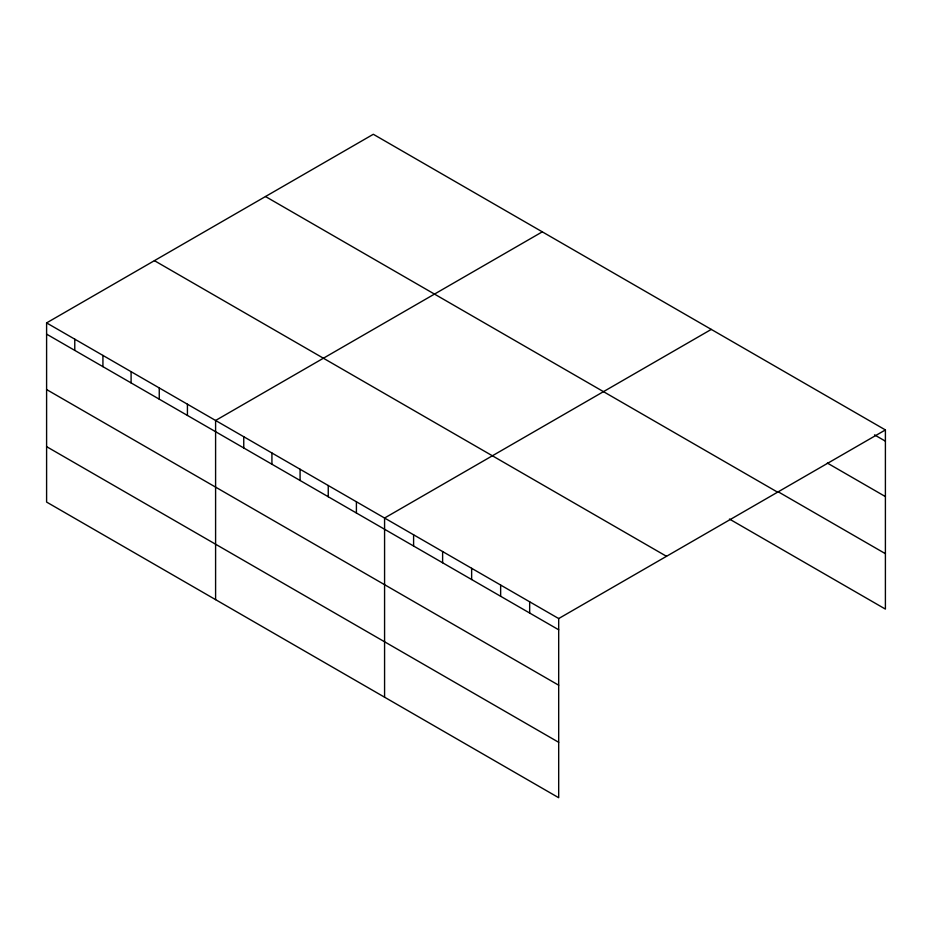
<?xml version="1.0" encoding="UTF-8"?>
<svg xmlns="http://www.w3.org/2000/svg" width="932" height="932" viewBox="0 0 932 932"><rect width="100%" height="100%" fill="white"/><g stroke="black" fill="none" stroke-linecap="round" stroke-linejoin="round"><path stroke-width="1.4" d="M46.6 322.903L558.687 618.557L558.687 797.722L46.6 502.068L46.6 322.903L373.313 134.278L885.4 429.932L885.4 609.097L729.43 519.042M542.296 231.847L215.595 420.472L215.595 599.637M711.291 329.404L384.578 518.029L384.578 697.206M558.687 618.557L885.4 429.932M874.519 434.883L885.4 441.162M827.36 463.076L885.4 496.581M777.789 491.548L885.4 553.678M265.492 196.524L777.591 492.178M154.409 260.657L666.508 556.311M46.6 334.134L558.687 629.787M46.6 389.553L558.687 685.206M46.6 446.649L558.687 742.303M529.667 601.804L529.667 613.035M500.647 585.051L500.647 596.282M471.639 568.299L471.639 579.529M442.618 551.534L442.618 562.777M413.598 534.782L413.598 546.024M356.408 501.777L356.408 513.008M328.25 485.514L328.25 496.744M300.081 469.25L300.081 480.481M271.923 452.987L271.923 464.218M243.753 436.724L243.753 447.966M187.425 404.208L187.425 415.439M159.255 387.945L159.255 399.176M131.097 371.682L131.097 382.924M102.928 355.43L102.928 366.66M74.77 339.166L74.77 350.397"/></g></svg>
